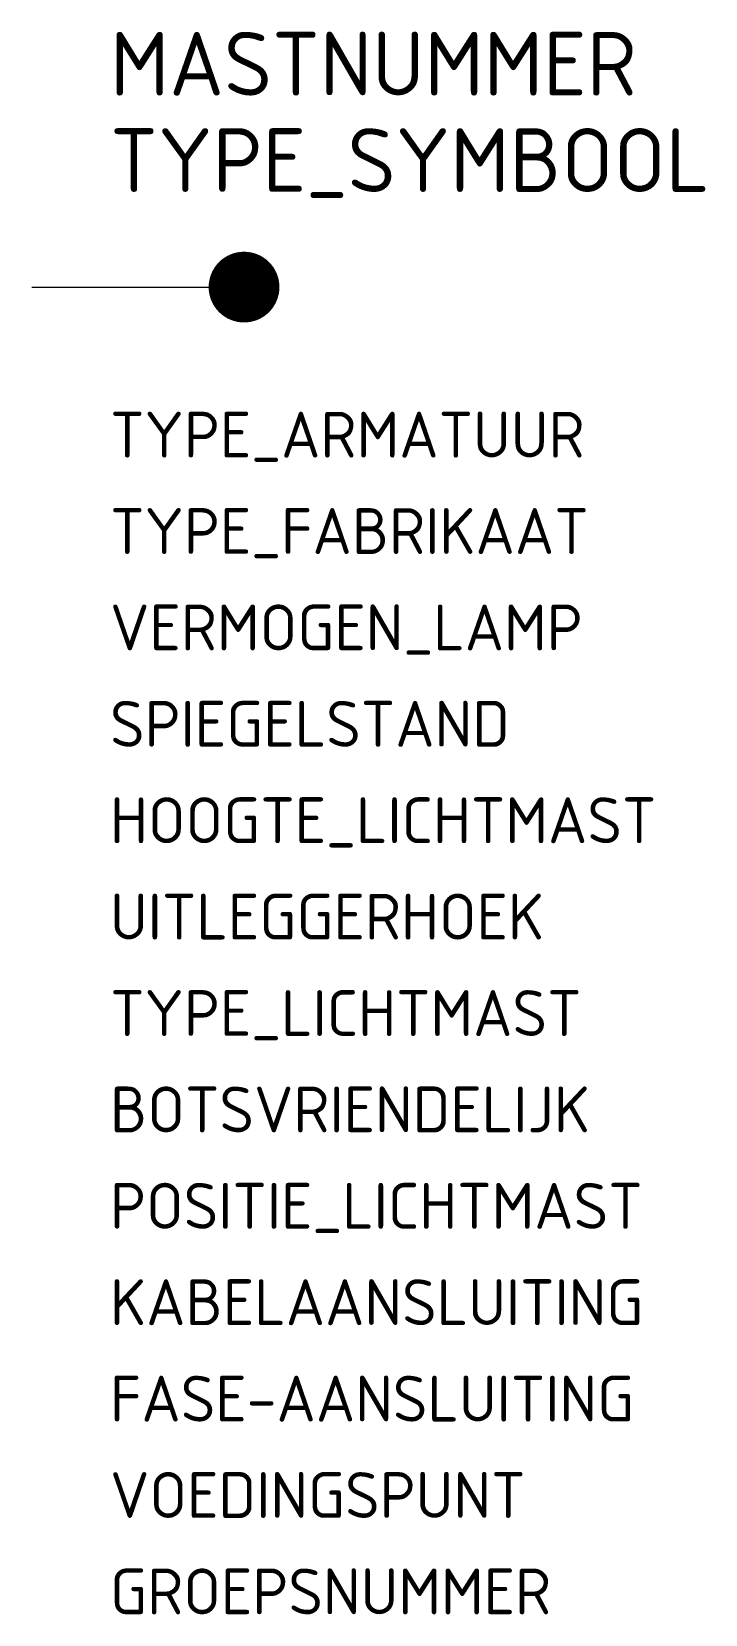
# Model space of a CAD drawing. Extents: x 0 to 26.4, y -52.1 to 10.
import ezdxf

# ---------------------------------------------------------------- set-up
doc = ezdxf.new("R2010")
doc.units = 0
doc.header["$LTSCALE"] = 10
doc.header["$MEASUREMENT"] = 0
doc.layers.get('0').update_dxf_attribs({"linetype": 'CONTINUOUS'})
doc.layers.add('N-WE-VW-VRI-T18', color=1, linetype='CONTINUOUS', lineweight=18)
doc.layers.add('N-WE-VW-VRI-T25', color=7, linetype='CONTINUOUS', lineweight=25)
doc.styles.add('NLCS-ISO', font='NLCS-ISO.ttf')

msp = doc.modelspace()

# ---------------------------------------------------------------- linework, layer by layer
at = {"linetype": 'ByBlock'}
msp.add_line((0, 0), (7.639, 0), dxfattribs=at)
at = {"linetype": 'ByBlock', "const_width": 1.389, "flags": 128}
msp.add_lwpolyline([(7.639, 0, 1), (9.028, 0, 1)], format="xyb", close=True, dxfattribs=at)

# ---------------------------------------------------------------- texts
at = {"layer": 'N-WE-VW-VRI-T18', "linetype": 'ByBlock', "style": 'NLCS-ISO', "flags": 1}
for tag, p, s in [('TYPE_ARMATUUR', (3.075, -6.692), 'IPSO SON-T'), ('TYPE_FABRIKAAT', (3.075, -10.476), ''), ('VERMOGEN_LAMP', (3.075, -14.261), '250W'), ('SPIEGELSTAND', (3.075, -18.045), 'Vlakglas 35/115/5'), ('HOOGTE_LICHTMAST', (3.075, -21.83), '18m'), ('UITLEGGERHOEK', (3.075, -25.614), '5°'), ('TYPE_LICHTMAST', (3.075, -29.399), 'Enkele PAALTOPMAST'), ('BOTSVRIENDELIJK', (3.075, -33.183), 'Ja'), ('POSITIE_LICHTMAST', (3.075, -36.968), 'Rechts'), ('KABELAANSLUITING', (3.075, -40.752), 'EO-YMeKaszh 4x2,5mm² (d.m.v. aftakmof)'), ('VOEDINGSPUNT', (3.075, -48.321), '')]:
    msp.add_attdef(tag, p, s, height=1.8, dxfattribs=at)
at = {"layer": 'N-WE-VW-VRI-T18', "linetype": 'ByBlock', "style": 'NLCS-ISO'}
for tag, p in [('FASE-AANSLUITING', (3.075, -44.537)), ('GROEPSNUMMER', (3.075, -52.106))]:
    msp.add_attdef(tag, p, '', height=1.8, dxfattribs=at)
at = {"layer": 'N-WE-VW-VRI-T25', "linetype": 'ByBlock', "style": 'NLCS-ISO'}
for tag, p, s in [('MASTNUMMER', (3.075, 7.52), ''), ('TYPE_SYMBOOL', (3.075, 3.735), 'VRI PUTSARMATUUR')]:
    msp.add_attdef(tag, p, s, height=2.5, dxfattribs=at)

doc.saveas('drawing.dxf')
